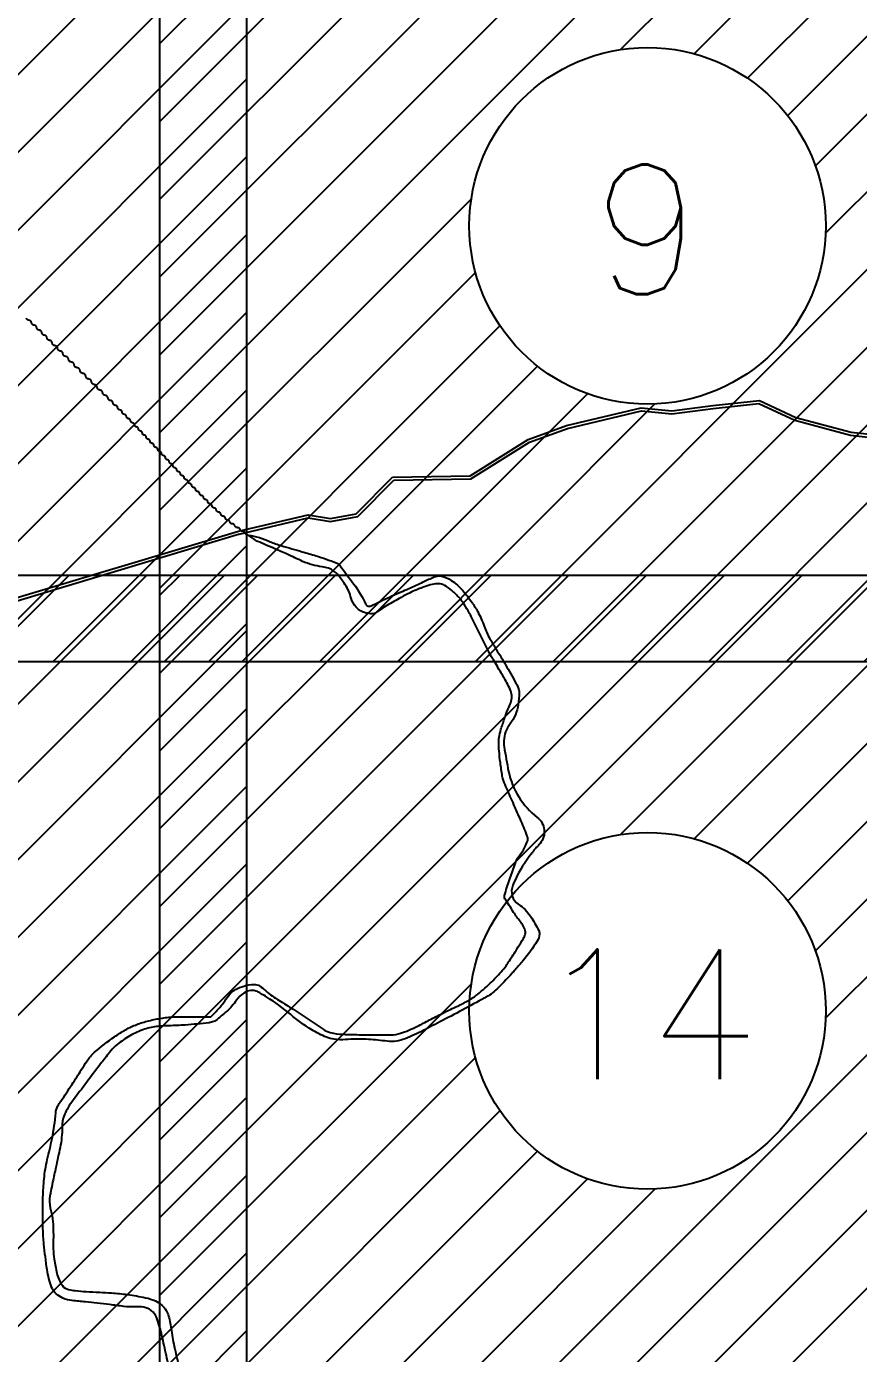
# Model space of a CAD drawing. Header units: metres. Extents: x 511708 to 512549, y 196282 to 196876.
# Drawn here: x 512433.08 to 512452.11, y 196479.93 to 196510.26 of the extents above; entities that cross this region are included whole.
import ezdxf
from ezdxf.enums import TextEntityAlignment as Align

# ---------------------------------------------------------------- set-up
doc = ezdxf.new("R2010")
doc.units = ezdxf.units.M
doc.header["$MEASUREMENT"] = 0
doc.layers.get('0').update_dxf_attribs({"linetype": 'CONTINUOUS'})
doc.styles.get("Standard").update_dxf_attribs({"font": 'Simplex.shx'})

msp = doc.modelspace()

# ---------------------------------------------------------------- hatches: boundary and pattern name
at = {"ltscale": 30}
h = msp.add_hatch(dxfattribs=at)
h.set_pattern_fill('LINE', color=2, scale=0.396, angle=45, style=0)
h.set_pattern_definition([(45, (510656.1841, 194380.4005), (-0.88904536, 0.88904536), [])])
edge = h.paths.add_edge_path(flags=16)
edge.add_arc((512426.964, 196505.707), 4.076, 0, 360)
h.paths.add_polyline_path([(512415.814, 196515.67), (512438.115, 196515.67), (512438.115, 196495.743), (512415.814, 196495.743)])
h = msp.add_hatch(dxfattribs=at)
h.set_pattern_fill('LINE', color=2, scale=0.396, angle=45, style=0)
h.set_pattern_definition([(45, (510676.5057, 194380.4005), (-0.88904536, 0.88904536), [])])
edge = h.paths.add_edge_path(flags=16)
edge.add_arc((512447.286, 196505.707), 4.076, 0, 360)
h.paths.add_polyline_path([(512436.135, 196515.67), (512458.437, 196515.67), (512458.437, 196495.743), (512436.135, 196495.743)])
h = msp.add_hatch(dxfattribs=at)
h.set_pattern_fill('LINE', color=2, scale=0.396, angle=45, style=0)
h.set_pattern_definition([(45, (510656.1841, 194362.4543), (-0.88904536, 0.88904536), [])])
edge = h.paths.add_edge_path(flags=16)
edge.add_arc((512426.964, 196487.76), 4.076, 0, 360)
h.paths.add_polyline_path([(512415.814, 196497.723), (512438.115, 196497.723), (512438.115, 196477.797), (512415.814, 196477.797)])
h = msp.add_hatch(dxfattribs=at)
h.set_pattern_fill('LINE', color=2, scale=0.396, angle=45, style=0)
h.set_pattern_definition([(45, (510676.5057, 194362.4543), (-0.88904536, 0.88904536), [])])
edge = h.paths.add_edge_path(flags=16)
edge.add_arc((512447.286, 196487.76), 4.076, 0, 360)
h.paths.add_polyline_path([(512436.135, 196497.723), (512458.437, 196497.723), (512458.437, 196477.797), (512436.135, 196477.797)])

# ---------------------------------------------------------------- linework, layer by layer
at = {"color": 3}
for p, q in [((512447.842, 196501.476), (512448.777, 196501.599)), ((512448.777, 196501.599), (512449.843, 196501.714)), ((512448.785, 196501.53), (512449.831, 196501.643)), ((512449.831, 196501.643), (512450.658, 196501.263)), ((512449.843, 196501.714), (512450.681, 196501.329)), ((512445.435, 196501.139), (512447.141, 196501.548)), ((512445.455, 196501.072), (512447.145, 196501.478)), ((512447.141, 196501.548), (512447.842, 196501.476)), ((512447.145, 196501.478), (512447.843, 196501.406)), ((512447.843, 196501.406), (512448.785, 196501.53)), ((512450.658, 196501.263), (512451.931, 196500.925)), ((512450.681, 196501.329), (512451.944, 196500.993)), ((512444.555, 196500.824), (512445.435, 196501.139)), ((512444.585, 196500.761), (512445.455, 196501.072)), ((512451.944, 196500.993), (512452.439, 196500.935)), ((512443.227, 196499.989), (512444.555, 196500.824)), ((512443.247, 196499.92), (512444.585, 196500.761)), ((512451.931, 196500.925), (512452.529, 196500.855)), ((512440.624, 196499.127), (512441.452, 196499.962)), ((512440.657, 196499.062), (512441.481, 196499.893)), ((512441.452, 196499.962), (512443.227, 196499.989)), ((512441.481, 196499.893), (512443.247, 196499.92)), ((512437.932, 196498.73), (512439.522, 196499.1)), ((512437.948, 196498.662), (512439.524, 196499.03)), ((512439.522, 196499.1), (512440.038, 196499.018)), ((512439.524, 196499.03), (512440.039, 196498.948)), ((512440.038, 196499.018), (512440.624, 196499.127)), ((512440.039, 196498.948), (512440.657, 196499.062)), ((512428.433, 196495.88), (512437.932, 196498.73)), ((512428.455, 196495.814), (512437.952, 196498.663))]:
    msp.add_line(p, q, dxfattribs=at)
at = {"color": 5, "linetype": 'Continuous', "lineweight": -3}
for points in [[(512415.814, 196515.67), (512438.115, 196515.67), (512438.115, 196495.743), (512415.814, 196495.743)], [(512436.135, 196515.67), (512458.437, 196515.67), (512458.437, 196495.743), (512436.135, 196495.743)], [(512415.814, 196497.723), (512438.115, 196497.723), (512438.115, 196477.797), (512415.814, 196477.797)], [(512436.135, 196497.723), (512458.437, 196497.723), (512458.437, 196477.797), (512436.135, 196477.797)]]:
    msp.add_lwpolyline(points, close=True, dxfattribs=at)
at = {"color": 42, "lineweight": -3, "ltscale": 30}
msp.add_lwpolyline([(512438.153, 196498.635), (512438.139, 196498.637), (512438.127, 196498.641), (512438.118, 196498.645), (512438.11, 196498.65), (512438.105, 196498.656), (512438.1, 196498.662), (512438.097, 196498.669), (512438.094, 196498.675), (512438.091, 196498.681), (512438.088, 196498.687), (512438.086, 196498.692), (512438.083, 196498.697), (512438.08, 196498.701), (512438.077, 196498.705), (512438.074, 196498.709), (512438.07, 196498.712), (512438.066, 196498.714), (512438.062, 196498.716), (512438.057, 196498.717), (512438.052, 196498.719), (512438.047, 196498.72), (512438.042, 196498.72), (512438.037, 196498.721), (512438.031, 196498.721), (512438.026, 196498.722), (512438.021, 196498.723), (512438.015, 196498.723), (512438.01, 196498.724), (512438.006, 196498.725), (512438.001, 196498.727), (512437.997, 196498.729), (512437.993, 196498.731), (512437.989, 196498.734), (512437.986, 196498.738), (512437.983, 196498.742), (512437.98, 196498.746), (512437.977, 196498.75), (512437.975, 196498.755), (512437.973, 196498.76), (512437.97, 196498.765), (512437.968, 196498.77), (512437.966, 196498.774), (512437.963, 196498.779), (512437.961, 196498.784), (512437.958, 196498.788), (512437.955, 196498.792), (512437.952, 196498.795), (512437.948, 196498.798), (512437.944, 196498.8), (512437.94, 196498.802), (512437.935, 196498.804), (512437.93, 196498.805), (512437.925, 196498.806), (512437.92, 196498.807), (512437.915, 196498.807), (512437.909, 196498.808), (512437.904, 196498.808), (512437.899, 196498.809), (512437.894, 196498.81), (512437.888, 196498.811), (512437.884, 196498.812), (512437.879, 196498.813), (512437.875, 196498.815), (512437.871, 196498.818), (512437.867, 196498.821), (512437.864, 196498.824), (512437.861, 196498.828), (512437.858, 196498.832), (512437.855, 196498.837), (512437.853, 196498.841), (512437.851, 196498.846), (512437.849, 196498.851), (512437.846, 196498.856), (512437.844, 196498.861), (512437.842, 196498.866), (512437.839, 196498.87), (512437.836, 196498.874), (512437.833, 196498.878), (512437.83, 196498.882), (512437.826, 196498.885), (512437.822, 196498.887), (512437.818, 196498.889), (512437.813, 196498.891), (512437.809, 196498.892), (512437.804, 196498.893), (512437.799, 196498.894), (512437.793, 196498.894), (512437.788, 196498.895), (512437.783, 196498.895), (512437.778, 196498.896), (512437.774, 196498.897), (512437.769, 196498.898), (512437.765, 196498.9), (512437.76, 196498.901), (512437.757, 196498.903), (512437.753, 196498.906), (512437.75, 196498.909), (512437.747, 196498.912), (512437.745, 196498.916), (512437.743, 196498.919), (512437.741, 196498.924), (512437.739, 196498.928), (512437.737, 196498.933), (512437.735, 196498.937), (512437.733, 196498.942), (512437.732, 196498.946), (512437.73, 196498.951), (512437.728, 196498.955), (512437.725, 196498.959), (512437.723, 196498.962), (512437.72, 196498.966), (512437.717, 196498.969), (512437.714, 196498.971), (512437.71, 196498.973), (512437.706, 196498.975), (512437.701, 196498.976), (512437.697, 196498.977), (512437.692, 196498.978), (512437.687, 196498.979), (512437.683, 196498.98), (512437.678, 196498.981), (512437.673, 196498.982), (512437.668, 196498.983), (512437.664, 196498.984), (512437.659, 196498.986), (512437.655, 196498.987), (512437.651, 196498.99), (512437.648, 196498.992), (512437.645, 196498.995), (512437.642, 196498.999), (512437.64, 196499.002), (512437.638, 196499.007), (512437.636, 196499.011), (512437.634, 196499.015), (512437.632, 196499.02), (512437.631, 196499.025), (512437.629, 196499.029), (512437.627, 196499.034), (512437.626, 196499.038), (512437.624, 196499.043), (512437.621, 196499.047), (512437.619, 196499.051), (512437.616, 196499.054), (512437.613, 196499.057), (512437.61, 196499.06), (512437.606, 196499.062), (512437.602, 196499.064), (512437.598, 196499.065), (512437.593, 196499.066), (512437.588, 196499.068), (512437.584, 196499.069), (512437.579, 196499.07), (512437.574, 196499.071), (512437.569, 196499.072), (512437.564, 196499.073), (512437.56, 196499.074), (512437.555, 196499.076), (512437.551, 196499.078), (512437.548, 196499.08), (512437.544, 196499.083), (512437.541, 196499.086), (512437.539, 196499.089), (512437.536, 196499.093), (512437.534, 196499.098), (512437.532, 196499.102), (512437.531, 196499.106), (512437.529, 196499.111), (512437.527, 196499.116), (512437.526, 196499.121), (512437.524, 196499.125), (512437.523, 196499.13), (512437.521, 196499.134), (512437.519, 196499.138), (512437.516, 196499.142), (512437.514, 196499.146), (512437.511, 196499.149), (512437.507, 196499.152), (512437.504, 196499.154), (512437.5, 196499.156), (512437.495, 196499.158), (512437.491, 196499.159), (512437.486, 196499.16), (512437.481, 196499.161), (512437.476, 196499.162), (512437.471, 196499.164), (512437.467, 196499.165), (512437.462, 196499.166), (512437.457, 196499.168), (512437.453, 196499.169), (512437.449, 196499.171), (512437.445, 196499.174), (512437.442, 196499.176), (512437.439, 196499.18), (512437.436, 196499.183), (512437.434, 196499.187), (512437.432, 196499.191), (512437.43, 196499.196), (512437.429, 196499.2), (512437.427, 196499.205), (512437.426, 196499.21), (512437.424, 196499.215), (512437.423, 196499.219), (512437.421, 196499.224), (512437.42, 196499.228), (512437.418, 196499.233), (512437.415, 196499.236), (512437.413, 196499.24), (512437.41, 196499.243), (512437.406, 196499.246), (512437.403, 196499.248), (512437.399, 196499.25), (512437.394, 196499.252), (512437.39, 196499.254), (512437.385, 196499.255), (512437.38, 196499.256), (512437.376, 196499.257), (512437.371, 196499.258), (512437.366, 196499.26), (512437.361, 196499.261), (512437.357, 196499.263), (512437.353, 196499.264), (512437.349, 196499.266), (512437.345, 196499.269), (512437.342, 196499.272), (512437.339, 196499.275), (512437.336, 196499.278), (512437.334, 196499.282), (512437.332, 196499.287), (512437.331, 196499.291), (512437.329, 196499.296), (512437.328, 196499.3), (512437.326, 196499.305), (512437.325, 196499.31), (512437.323, 196499.314), (512437.322, 196499.319), (512437.32, 196499.323), (512437.318, 196499.328), (512437.316, 196499.332), (512437.314, 196499.335), (512437.311, 196499.338), (512437.308, 196499.341), (512437.304, 196499.344), (512437.3, 196499.346), (512437.296, 196499.347), (512437.291, 196499.349), (512437.287, 196499.35), (512437.282, 196499.352), (512437.277, 196499.353), (512437.272, 196499.354), (512437.268, 196499.355), (512437.263, 196499.357), (512437.259, 196499.358), (512437.254, 196499.36), (512437.251, 196499.362), (512437.247, 196499.365), (512437.244, 196499.367), (512437.241, 196499.37), (512437.239, 196499.374), (512437.236, 196499.378), (512437.235, 196499.382), (512437.233, 196499.386), (512437.232, 196499.391), (512437.23, 196499.396), (512437.229, 196499.4), (512437.228, 196499.405), (512437.226, 196499.41), (512437.225, 196499.414), (512437.223, 196499.418), (512437.221, 196499.423), (512437.219, 196499.427), (512437.217, 196499.43), (512437.214, 196499.433), (512437.211, 196499.436), (512437.207, 196499.438), (512437.203, 196499.44), (512437.199, 196499.442), (512437.195, 196499.444), (512437.19, 196499.445), (512437.186, 196499.447), (512437.181, 196499.448), (512437.176, 196499.449), (512437.172, 196499.45), (512437.167, 196499.452), (512437.163, 196499.453), (512437.159, 196499.455), (512437.155, 196499.457), (512437.152, 196499.459), (512437.149, 196499.462), (512437.146, 196499.465), (512437.144, 196499.469), (512437.141, 196499.473), (512437.14, 196499.477), (512437.138, 196499.481), (512437.137, 196499.485), (512437.135, 196499.49), (512437.134, 196499.494), (512437.133, 196499.499), (512437.132, 196499.504), (512437.13, 196499.508), (512437.129, 196499.512), (512437.127, 196499.516), (512437.125, 196499.52), (512437.123, 196499.524), (512437.12, 196499.527), (512437.117, 196499.53), (512437.113, 196499.532), (512437.109, 196499.534), (512437.105, 196499.536), (512437.101, 196499.537), (512437.097, 196499.539), (512437.092, 196499.54), (512437.088, 196499.541), (512437.083, 196499.542), (512437.079, 196499.544), (512437.074, 196499.545), (512437.07, 196499.547), (512437.066, 196499.548), (512437.062, 196499.55), (512437.059, 196499.553), (512437.056, 196499.555), (512437.053, 196499.559), (512437.051, 196499.562), (512437.049, 196499.566), (512437.047, 196499.57), (512437.046, 196499.574), (512437.045, 196499.578), (512437.043, 196499.583), (512437.042, 196499.587), (512437.041, 196499.592), (512437.04, 196499.596), (512437.038, 196499.601), (512437.037, 196499.605), (512437.035, 196499.609), (512437.033, 196499.612), (512437.031, 196499.616), (512437.028, 196499.619), (512437.025, 196499.622), (512437.022, 196499.624), (512437.018, 196499.626), (512437.014, 196499.628), (512437.01, 196499.629), (512437.006, 196499.631), (512437.001, 196499.632), (512436.997, 196499.633), (512436.992, 196499.634), (512436.988, 196499.636), (512436.984, 196499.637), (512436.98, 196499.639), (512436.976, 196499.64), (512436.972, 196499.642), (512436.969, 196499.645), (512436.966, 196499.647), (512436.963, 196499.65), (512436.961, 196499.654), (512436.959, 196499.658), (512436.957, 196499.661), (512436.956, 196499.666), (512436.955, 196499.67), (512436.953, 196499.674), (512436.952, 196499.679), (512436.951, 196499.683), (512436.95, 196499.688), (512436.949, 196499.692), (512436.947, 196499.696), (512436.945, 196499.7), (512436.943, 196499.704), (512436.941, 196499.707), (512436.939, 196499.71), (512436.936, 196499.713), (512436.932, 196499.715), (512436.929, 196499.717), (512436.925, 196499.719), (512436.921, 196499.72), (512436.917, 196499.722), (512436.912, 196499.723), (512436.908, 196499.724), (512436.903, 196499.725), (512436.899, 196499.727), (512436.895, 196499.728), (512436.891, 196499.73), (512436.887, 196499.731), (512436.883, 196499.733), (512436.88, 196499.736), (512436.877, 196499.738), (512436.875, 196499.741), (512436.872, 196499.745), (512436.871, 196499.748), (512436.869, 196499.752), (512436.868, 196499.756), (512436.866, 196499.761), (512436.865, 196499.765), (512436.864, 196499.769), (512436.863, 196499.774), (512436.862, 196499.778), (512436.86, 196499.782), (512436.859, 196499.786), (512436.857, 196499.79), (512436.856, 196499.794), (512436.853, 196499.797), (512436.851, 196499.8), (512436.848, 196499.803), (512436.845, 196499.805), (512436.841, 196499.807), (512436.837, 196499.809), (512436.833, 196499.81), (512436.829, 196499.812), (512436.825, 196499.813), (512436.82, 196499.814), (512436.816, 196499.816), (512436.812, 196499.817), (512436.808, 196499.818), (512436.804, 196499.82), (512436.8, 196499.822), (512436.796, 196499.824), (512436.793, 196499.826), (512436.79, 196499.829), (512436.788, 196499.832), (512436.785, 196499.835), (512436.784, 196499.839), (512436.782, 196499.842), (512436.781, 196499.846), (512436.779, 196499.851), (512436.778, 196499.855), (512436.777, 196499.859), (512436.776, 196499.864), (512436.775, 196499.868), (512436.774, 196499.872), (512436.772, 196499.876), (512436.771, 196499.88), (512436.769, 196499.884), (512436.767, 196499.887), (512436.764, 196499.89), (512436.761, 196499.893), (512436.758, 196499.895), (512436.755, 196499.897), (512436.751, 196499.899), (512436.747, 196499.9), (512436.743, 196499.902), (512436.738, 196499.903), (512436.734, 196499.904), (512436.73, 196499.906), (512436.725, 196499.907), (512436.721, 196499.908), (512436.717, 196499.91), (512436.714, 196499.912), (512436.71, 196499.914), (512436.707, 196499.916), (512436.704, 196499.918), (512436.701, 196499.921), (512436.699, 196499.925), (512436.698, 196499.928), (512436.696, 196499.932), (512436.695, 196499.936), (512436.693, 196499.941), (512436.692, 196499.945), (512436.691, 196499.949), (512436.69, 196499.954), (512436.689, 196499.958), (512436.688, 196499.962), (512436.686, 196499.966), (512436.685, 196499.97), (512436.683, 196499.974), (512436.681, 196499.977), (512436.678, 196499.98), (512436.676, 196499.983), (512436.672, 196499.985), (512436.669, 196499.987), (512436.665, 196499.989), (512436.661, 196499.99), (512436.657, 196499.992), (512436.653, 196499.993), (512436.648, 196499.994), (512436.644, 196499.995), (512436.64, 196499.997), (512436.636, 196499.998), (512436.632, 196500), (512436.628, 196500.002), (512436.624, 196500.004), (512436.621, 196500.006), (512436.618, 196500.008), (512436.616, 196500.011), (512436.614, 196500.015), (512436.612, 196500.018), (512436.61, 196500.022), (512436.609, 196500.026), (512436.608, 196500.031), (512436.607, 196500.035), (512436.606, 196500.039), (512436.605, 196500.044), (512436.603, 196500.048), (512436.602, 196500.052), (512436.601, 196500.056), (512436.599, 196500.06), (512436.598, 196500.064), (512436.595, 196500.067), (512436.593, 196500.07), (512436.59, 196500.073), (512436.587, 196500.075), (512436.583, 196500.077), (512436.58, 196500.079), (512436.576, 196500.08), (512436.571, 196500.082), (512436.567, 196500.083), (512436.563, 196500.084), (512436.559, 196500.086), (512436.554, 196500.087), (512436.55, 196500.088), (512436.546, 196500.09), (512436.542, 196500.092), (512436.539, 196500.094), (512436.536, 196500.096), (512436.533, 196500.099), (512436.53, 196500.102), (512436.528, 196500.105), (512436.526, 196500.109), (512436.525, 196500.113), (512436.523, 196500.117), (512436.522, 196500.121), (512436.521, 196500.125), (512436.52, 196500.13), (512436.519, 196500.134), (512436.518, 196500.139), (512436.517, 196500.143), (512436.515, 196500.147), (512436.514, 196500.151), (512436.512, 196500.154), (512436.51, 196500.158), (512436.507, 196500.161), (512436.505, 196500.163), (512436.501, 196500.166), (512436.498, 196500.168), (512436.494, 196500.17), (512436.49, 196500.171), (512436.486, 196500.173), (512436.482, 196500.174), (512436.477, 196500.175), (512436.473, 196500.177), (512436.469, 196500.178), (512436.464, 196500.179), (512436.46, 196500.181), (512436.457, 196500.183), (512436.453, 196500.185), (512436.45, 196500.187), (512436.447, 196500.19), (512436.444, 196500.193), (512436.442, 196500.196), (512436.44, 196500.2), (512436.439, 196500.204), (512436.438, 196500.208), (512436.436, 196500.213), (512436.435, 196500.217), (512436.434, 196500.221), (512436.433, 196500.226), (512436.432, 196500.23), (512436.431, 196500.234), (512436.429, 196500.238), (512436.428, 196500.242), (512436.426, 196500.246), (512436.424, 196500.25), (512436.421, 196500.253), (512436.419, 196500.255), (512436.415, 196500.258), (512436.412, 196500.26), (512436.408, 196500.261), (512436.404, 196500.263), (512436.4, 196500.265), (512436.395, 196500.266), (512436.391, 196500.267), (512436.387, 196500.269), (512436.382, 196500.27), (512436.378, 196500.272), (512436.374, 196500.273), (512436.37, 196500.275), (512436.367, 196500.277), (512436.363, 196500.279), (512436.36, 196500.282), (512436.358, 196500.285), (512436.356, 196500.289), (512436.354, 196500.292), (512436.352, 196500.296), (512436.351, 196500.301), (512436.35, 196500.305), (512436.349, 196500.309), (512436.348, 196500.314), (512436.347, 196500.318), (512436.346, 196500.323), (512436.344, 196500.327), (512436.343, 196500.331), (512436.341, 196500.335), (512436.34, 196500.339), (512436.337, 196500.342), (512436.335, 196500.345), (512436.332, 196500.348), (512436.329, 196500.35), (512436.325, 196500.352), (512436.321, 196500.354), (512436.317, 196500.356), (512436.313, 196500.357), (512436.309, 196500.359), (512436.304, 196500.36), (512436.3, 196500.361), (512436.296, 196500.363), (512436.291, 196500.364), (512436.287, 196500.366), (512436.283, 196500.368), (512436.28, 196500.37), (512436.276, 196500.372), (512436.274, 196500.375), (512436.271, 196500.378), (512436.269, 196500.382), (512436.267, 196500.385), (512436.265, 196500.389), (512436.264, 196500.394), (512436.263, 196500.398), (512436.262, 196500.402), (512436.261, 196500.407), (512436.26, 196500.411), (512436.259, 196500.416), (512436.257, 196500.42), (512436.256, 196500.424), (512436.254, 196500.428), (512436.253, 196500.432), (512436.25, 196500.435), (512436.248, 196500.439), (512436.245, 196500.441), (512436.242, 196500.444), (512436.238, 196500.446), (512436.234, 196500.448), (512436.23, 196500.449), (512436.226, 196500.451), (512436.221, 196500.452), (512436.217, 196500.454), (512436.213, 196500.455), (512436.208, 196500.456), (512436.204, 196500.458), (512436.2, 196500.46), (512436.196, 196500.461), (512436.192, 196500.463), (512436.189, 196500.466), (512436.186, 196500.469), (512436.184, 196500.472), (512436.181, 196500.475), (512436.18, 196500.479), (512436.178, 196500.483), (512436.177, 196500.487), (512436.175, 196500.492), (512436.174, 196500.496), (512436.173, 196500.501), (512436.172, 196500.505), (512436.171, 196500.509), (512436.17, 196500.514), (512436.169, 196500.518), (512436.167, 196500.522), (512436.165, 196500.526), (512436.163, 196500.529), (512436.16, 196500.532), (512436.157, 196500.535), (512436.154, 196500.538), (512436.151, 196500.54), (512436.147, 196500.542), (512436.143, 196500.543), (512436.138, 196500.545), (512436.134, 196500.546), (512436.129, 196500.547), (512436.125, 196500.549), (512436.121, 196500.55), (512436.116, 196500.552), (512436.112, 196500.553), (512436.108, 196500.555), (512436.105, 196500.557), (512436.101, 196500.56), (512436.098, 196500.563), (512436.096, 196500.566), (512436.094, 196500.569), (512436.092, 196500.573), (512436.09, 196500.577), (512436.089, 196500.581), (512436.088, 196500.585), (512436.087, 196500.59), (512436.086, 196500.594), (512436.085, 196500.599), (512436.083, 196500.603), (512436.082, 196500.608), (512436.081, 196500.612), (512436.079, 196500.616), (512436.077, 196500.62), (512436.075, 196500.623), (512436.073, 196500.626), (512436.07, 196500.629), (512436.066, 196500.632), (512436.063, 196500.634), (512436.059, 196500.636), (512436.055, 196500.637), (512436.05, 196500.639), (512436.046, 196500.64), (512436.042, 196500.641), (512436.037, 196500.643), (512436.033, 196500.644), (512436.029, 196500.646), (512436.024, 196500.647), (512436.021, 196500.649), (512436.017, 196500.651), (512436.014, 196500.654), (512436.011, 196500.657), (512436.008, 196500.66), (512436.006, 196500.663), (512436.004, 196500.667), (512436.002, 196500.671), (512436.001, 196500.675), (512436, 196500.68), (512435.999, 196500.684), (512435.998, 196500.689), (512435.997, 196500.693), (512435.995, 196500.698), (512435.994, 196500.702), (512435.993, 196500.706), (512435.991, 196500.71), (512435.989, 196500.714), (512435.987, 196500.717), (512435.985, 196500.72), (512435.982, 196500.723), (512435.978, 196500.726), (512435.975, 196500.728), (512435.971, 196500.73), (512435.967, 196500.731), (512435.963, 196500.733), (512435.958, 196500.734), (512435.954, 196500.736), (512435.949, 196500.737), (512435.945, 196500.738), (512435.941, 196500.74), (512435.936, 196500.741), (512435.933, 196500.743), (512435.929, 196500.745), (512435.926, 196500.748), (512435.923, 196500.75), (512435.92, 196500.754), (512435.918, 196500.757), (512435.916, 196500.761), (512435.914, 196500.765), (512435.913, 196500.769), (512435.912, 196500.773), (512435.911, 196500.778), (512435.91, 196500.782), (512435.909, 196500.787), (512435.907, 196500.791), (512435.906, 196500.796), (512435.905, 196500.8), (512435.903, 196500.804), (512435.901, 196500.808), (512435.899, 196500.811), (512435.897, 196500.814), (512435.894, 196500.817), (512435.89, 196500.819), (512435.887, 196500.822), (512435.883, 196500.823), (512435.879, 196500.825), (512435.874, 196500.827), (512435.87, 196500.828), (512435.866, 196500.829), (512435.861, 196500.831), (512435.857, 196500.832), (512435.853, 196500.833), (512435.849, 196500.835), (512435.845, 196500.837), (512435.841, 196500.839), (512435.838, 196500.841), (512435.835, 196500.844), (512435.832, 196500.847), (512435.83, 196500.851), (512435.828, 196500.854), (512435.827, 196500.858), (512435.825, 196500.863), (512435.824, 196500.867), (512435.823, 196500.871), (512435.822, 196500.876), (512435.821, 196500.88), (512435.819, 196500.885), (512435.818, 196500.889), (512435.817, 196500.893), (512435.815, 196500.897), (512435.813, 196500.901), (512435.811, 196500.905), (512435.809, 196500.908), (512435.806, 196500.91), (512435.802, 196500.913), (512435.799, 196500.915), (512435.795, 196500.917), (512435.791, 196500.918), (512435.787, 196500.92), (512435.782, 196500.921), (512435.778, 196500.923), (512435.773, 196500.924), (512435.769, 196500.925), (512435.765, 196500.927), (512435.761, 196500.928), (512435.757, 196500.93), (512435.753, 196500.932), (512435.75, 196500.935), (512435.747, 196500.937), (512435.744, 196500.94), (512435.742, 196500.944), (512435.74, 196500.948), (512435.739, 196500.951), (512435.737, 196500.956), (512435.736, 196500.96), (512435.735, 196500.964), (512435.734, 196500.969), (512435.733, 196500.973), (512435.732, 196500.978), (512435.73, 196500.982), (512435.729, 196500.986), (512435.727, 196500.99), (512435.725, 196500.994), (512435.723, 196500.997), (512435.721, 196501.001), (512435.718, 196501.003), (512435.714, 196501.006), (512435.711, 196501.008), (512435.707, 196501.009), (512435.703, 196501.011), (512435.699, 196501.013), (512435.694, 196501.014), (512435.69, 196501.015), (512435.685, 196501.017), (512435.681, 196501.018), (512435.677, 196501.019), (512435.673, 196501.021), (512435.669, 196501.023), (512435.665, 196501.025), (512435.662, 196501.027), (512435.659, 196501.03), (512435.656, 196501.033), (512435.654, 196501.036), (512435.652, 196501.04), (512435.65, 196501.044), (512435.649, 196501.048), (512435.648, 196501.053), (512435.647, 196501.057), (512435.645, 196501.062), (512435.644, 196501.066), (512435.643, 196501.071), (512435.642, 196501.075), (512435.641, 196501.079), (512435.639, 196501.083), (512435.637, 196501.087), (512435.635, 196501.09), (512435.632, 196501.093), (512435.629, 196501.096), (512435.626, 196501.098), (512435.622, 196501.101), (512435.618, 196501.102), (512435.614, 196501.104), (512435.61, 196501.105), (512435.605, 196501.107), (512435.601, 196501.108), (512435.597, 196501.109), (512435.592, 196501.111), (512435.588, 196501.112), (512435.584, 196501.114), (512435.58, 196501.116), (512435.576, 196501.118), (512435.573, 196501.12), (512435.57, 196501.123), (512435.567, 196501.126), (512435.565, 196501.129), (512435.563, 196501.133), (512435.561, 196501.137), (512435.56, 196501.142), (512435.558, 196501.146), (512435.557, 196501.15), (512435.556, 196501.155), (512435.555, 196501.159), (512435.554, 196501.164), (512435.552, 196501.168), (512435.551, 196501.173), (512435.549, 196501.177), (512435.547, 196501.18), (512435.545, 196501.184), (512435.542, 196501.187), (512435.539, 196501.19), (512435.536, 196501.192), (512435.532, 196501.194), (512435.528, 196501.196), (512435.524, 196501.198), (512435.52, 196501.199), (512435.515, 196501.201), (512435.511, 196501.202), (512435.506, 196501.203), (512435.502, 196501.205), (512435.497, 196501.206), (512435.493, 196501.208), (512435.489, 196501.209), (512435.485, 196501.212), (512435.482, 196501.214), (512435.479, 196501.217), (512435.476, 196501.22), (512435.474, 196501.224), (512435.472, 196501.227), (512435.47, 196501.232), (512435.468, 196501.236), (512435.467, 196501.24), (512435.466, 196501.245), (512435.465, 196501.25), (512435.463, 196501.254), (512435.462, 196501.259), (512435.461, 196501.263), (512435.459, 196501.268), (512435.458, 196501.272), (512435.456, 196501.276), (512435.453, 196501.279), (512435.451, 196501.282), (512435.447, 196501.285), (512435.444, 196501.288), (512435.44, 196501.29), (512435.436, 196501.292), (512435.432, 196501.293), (512435.427, 196501.295), (512435.423, 196501.296), (512435.418, 196501.297), (512435.413, 196501.299), (512435.409, 196501.3), (512435.404, 196501.302), (512435.4, 196501.303), (512435.395, 196501.305), (512435.392, 196501.307), (512435.388, 196501.31), (512435.385, 196501.313), (512435.382, 196501.316), (512435.38, 196501.32), (512435.377, 196501.324), (512435.376, 196501.328), (512435.374, 196501.332), (512435.373, 196501.337), (512435.371, 196501.342), (512435.37, 196501.346), (512435.369, 196501.351), (512435.368, 196501.356), (512435.366, 196501.361), (512435.365, 196501.365), (512435.363, 196501.369), (512435.361, 196501.373), (512435.358, 196501.377), (512435.356, 196501.38), (512435.352, 196501.383), (512435.349, 196501.386), (512435.345, 196501.388), (512435.341, 196501.39), (512435.336, 196501.391), (512435.331, 196501.393), (512435.327, 196501.394), (512435.322, 196501.395), (512435.317, 196501.397), (512435.312, 196501.398), (512435.307, 196501.4), (512435.303, 196501.402), (512435.298, 196501.403), (512435.294, 196501.406), (512435.291, 196501.408), (512435.287, 196501.411), (512435.284, 196501.415), (512435.282, 196501.418), (512435.28, 196501.422), (512435.278, 196501.427), (512435.276, 196501.432), (512435.275, 196501.436), (512435.273, 196501.441), (512435.272, 196501.446), (512435.271, 196501.451), (512435.269, 196501.456), (512435.268, 196501.461), (512435.266, 196501.466), (512435.264, 196501.47), (512435.262, 196501.474), (512435.26, 196501.478), (512435.257, 196501.481), (512435.253, 196501.484), (512435.25, 196501.487), (512435.245, 196501.489), (512435.241, 196501.491), (512435.236, 196501.493), (512435.232, 196501.494), (512435.227, 196501.496), (512435.222, 196501.497), (512435.216, 196501.498), (512435.211, 196501.5), (512435.206, 196501.501), (512435.202, 196501.503), (512435.197, 196501.505), (512435.193, 196501.508), (512435.189, 196501.51), (512435.185, 196501.513), (512435.182, 196501.517), (512435.18, 196501.521), (512435.177, 196501.525), (512435.175, 196501.53), (512435.174, 196501.535), (512435.172, 196501.54), (512435.171, 196501.545), (512435.169, 196501.55), (512435.168, 196501.555), (512435.166, 196501.56), (512435.165, 196501.565), (512435.163, 196501.57), (512435.161, 196501.575), (512435.159, 196501.579), (512435.156, 196501.583), (512435.153, 196501.586), (512435.149, 196501.59), (512435.146, 196501.592), (512435.141, 196501.594), (512435.137, 196501.597), (512435.132, 196501.598), (512435.127, 196501.6), (512435.121, 196501.601), (512435.116, 196501.603), (512435.111, 196501.604), (512435.105, 196501.606), (512435.1, 196501.607), (512435.095, 196501.609), (512435.09, 196501.611), (512435.086, 196501.614), (512435.082, 196501.617), (512435.078, 196501.62), (512435.075, 196501.623), (512435.072, 196501.628), (512435.07, 196501.632), (512435.067, 196501.637), (512435.066, 196501.642), (512435.064, 196501.647), (512435.062, 196501.653), (512435.061, 196501.658), (512435.059, 196501.664), (512435.058, 196501.669), (512435.056, 196501.674), (512435.054, 196501.679), (512435.052, 196501.684), (512435.05, 196501.689), (512435.047, 196501.693), (512435.044, 196501.697), (512435.04, 196501.7), (512435.036, 196501.703), (512435.031, 196501.705), (512435.026, 196501.707), (512435.021, 196501.709), (512435.016, 196501.711), (512435.01, 196501.712), (512435.005, 196501.714), (512434.999, 196501.715), (512434.994, 196501.717), (512434.988, 196501.718), (512434.983, 196501.72), (512434.978, 196501.723), (512434.973, 196501.725), (512434.968, 196501.728), (512434.965, 196501.731), (512434.961, 196501.735), (512434.958, 196501.74), (512434.956, 196501.744), (512434.953, 196501.749), (512434.951, 196501.755), (512434.95, 196501.76), (512434.948, 196501.766), (512434.946, 196501.772), (512434.945, 196501.778), (512434.943, 196501.783), (512434.941, 196501.789), (512434.939, 196501.794), (512434.937, 196501.799), (512434.934, 196501.804), (512434.931, 196501.808), (512434.928, 196501.812), (512434.924, 196501.816), (512434.92, 196501.819), (512434.915, 196501.821), (512434.91, 196501.823), (512434.904, 196501.825), (512434.899, 196501.827), (512434.893, 196501.829), (512434.887, 196501.83), (512434.881, 196501.832), (512434.875, 196501.833), (512434.869, 196501.835), (512434.864, 196501.837), (512434.859, 196501.839), (512434.854, 196501.842), (512434.849, 196501.845), (512434.845, 196501.848), (512434.841, 196501.853), (512434.838, 196501.857), (512434.835, 196501.862), (512434.833, 196501.867), (512434.831, 196501.873), (512434.829, 196501.879), (512434.827, 196501.885), (512434.826, 196501.891), (512434.824, 196501.897), (512434.822, 196501.903), (512434.82, 196501.908), (512434.818, 196501.914), (512434.816, 196501.919), (512434.813, 196501.924), (512434.81, 196501.929), (512434.807, 196501.933), (512434.802, 196501.936), (512434.798, 196501.939), (512434.793, 196501.942), (512434.787, 196501.944), (512434.782, 196501.946), (512434.776, 196501.948), (512434.77, 196501.95), (512434.764, 196501.951), (512434.758, 196501.953), (512434.752, 196501.955), (512434.746, 196501.956), (512434.74, 196501.958), (512434.734, 196501.961), (512434.729, 196501.964), (512434.724, 196501.967), (512434.72, 196501.97), (512434.716, 196501.974), (512434.713, 196501.979), (512434.71, 196501.984), (512434.708, 196501.99), (512434.706, 196501.996), (512434.704, 196502.001), (512434.702, 196502.008), (512434.7, 196502.014), (512434.698, 196502.02), (512434.697, 196502.026), (512434.695, 196502.032), (512434.693, 196502.038), (512434.69, 196502.043), (512434.687, 196502.048), (512434.684, 196502.053), (512434.68, 196502.057), (512434.676, 196502.061), (512434.671, 196502.064), (512434.666, 196502.067), (512434.661, 196502.069), (512434.655, 196502.071), (512434.649, 196502.073), (512434.643, 196502.075), (512434.636, 196502.076), (512434.63, 196502.078), (512434.624, 196502.08), (512434.618, 196502.082), (512434.612, 196502.084), (512434.606, 196502.086), (512434.601, 196502.089), (512434.596, 196502.092), (512434.592, 196502.096), (512434.588, 196502.1), (512434.584, 196502.105), (512434.582, 196502.11), (512434.579, 196502.116), (512434.577, 196502.121), (512434.575, 196502.128), (512434.573, 196502.134), (512434.571, 196502.14), (512434.569, 196502.146), (512434.568, 196502.153), (512434.566, 196502.159), (512434.563, 196502.165), (512434.561, 196502.17), (512434.558, 196502.176), (512434.555, 196502.18), (512434.551, 196502.185), (512434.546, 196502.188), (512434.542, 196502.192), (512434.536, 196502.194), (512434.531, 196502.197), (512434.525, 196502.199), (512434.519, 196502.201), (512434.512, 196502.202), (512434.506, 196502.204), (512434.499, 196502.206), (512434.493, 196502.207), (512434.487, 196502.209), (512434.481, 196502.211), (512434.475, 196502.214), (512434.47, 196502.217), (512434.465, 196502.22), (512434.46, 196502.224), (512434.457, 196502.228), (512434.453, 196502.233), (512434.45, 196502.238), (512434.448, 196502.244), (512434.446, 196502.25), (512434.444, 196502.256), (512434.442, 196502.262), (512434.44, 196502.269), (512434.438, 196502.275), (512434.436, 196502.281), (512434.434, 196502.288), (512434.432, 196502.294), (512434.429, 196502.299), (512434.426, 196502.305), (512434.423, 196502.309), (512434.419, 196502.314), (512434.415, 196502.317), (512434.41, 196502.321), (512434.405, 196502.323), (512434.399, 196502.326), (512434.393, 196502.328), (512434.387, 196502.33), (512434.38, 196502.332), (512434.374, 196502.333), (512434.367, 196502.335), (512434.361, 196502.337), (512434.355, 196502.339), (512434.349, 196502.341), (512434.343, 196502.343), (512434.338, 196502.346), (512434.333, 196502.349), (512434.328, 196502.353), (512434.324, 196502.357), (512434.321, 196502.362), (512434.318, 196502.368), (512434.316, 196502.373), (512434.313, 196502.379), (512434.311, 196502.385), (512434.309, 196502.392), (512434.308, 196502.398), (512434.306, 196502.405), (512434.304, 196502.411), (512434.302, 196502.417), (512434.3, 196502.423), (512434.297, 196502.429), (512434.294, 196502.434), (512434.291, 196502.439), (512434.287, 196502.443), (512434.283, 196502.447), (512434.278, 196502.45), (512434.272, 196502.453), (512434.267, 196502.456), (512434.261, 196502.458), (512434.254, 196502.46), (512434.248, 196502.461), (512434.241, 196502.463), (512434.235, 196502.465), (512434.229, 196502.467), (512434.222, 196502.469), (512434.216, 196502.471), (512434.211, 196502.473), (512434.205, 196502.476), (512434.2, 196502.479), (512434.196, 196502.483), (512434.192, 196502.487), (512434.189, 196502.492), (512434.186, 196502.497), (512434.184, 196502.503), (512434.181, 196502.509), (512434.179, 196502.515), (512434.177, 196502.521), (512434.176, 196502.528), (512434.174, 196502.534), (512434.172, 196502.541), (512434.17, 196502.547), (512434.168, 196502.553), (512434.165, 196502.558), (512434.162, 196502.564), (512434.159, 196502.568), (512434.155, 196502.573), (512434.151, 196502.577), (512434.146, 196502.58), (512434.141, 196502.583), (512434.135, 196502.585), (512434.129, 196502.587), (512434.123, 196502.589), (512434.117, 196502.591), (512434.11, 196502.592), (512434.104, 196502.594), (512434.097, 196502.596), (512434.091, 196502.598), (512434.085, 196502.6), (512434.08, 196502.602), (512434.075, 196502.605), (512434.07, 196502.608), (512434.065, 196502.612), (512434.062, 196502.616), (512434.058, 196502.621), (512434.056, 196502.626), (512434.053, 196502.632), (512434.051, 196502.638), (512434.049, 196502.644), (512434.047, 196502.65), (512434.045, 196502.656), (512434.044, 196502.663), (512434.042, 196502.669), (512434.04, 196502.675), (512434.038, 196502.681), (512434.035, 196502.686), (512434.032, 196502.692), (512434.029, 196502.696), (512434.025, 196502.701), (512434.021, 196502.704), (512434.016, 196502.708), (512434.011, 196502.71), (512434.006, 196502.713), (512434, 196502.715), (512433.994, 196502.717), (512433.987, 196502.718), (512433.981, 196502.72), (512433.975, 196502.722), (512433.969, 196502.724), (512433.963, 196502.725), (512433.957, 196502.727), (512433.951, 196502.73), (512433.946, 196502.733), (512433.942, 196502.736), (512433.937, 196502.739), (512433.934, 196502.744), (512433.931, 196502.748), (512433.928, 196502.753), (512433.925, 196502.759), (512433.923, 196502.765), (512433.921, 196502.77), (512433.92, 196502.777), (512433.918, 196502.783), (512433.916, 196502.789), (512433.915, 196502.795), (512433.913, 196502.801), (512433.911, 196502.807), (512433.908, 196502.812), (512433.905, 196502.817), (512433.902, 196502.822), (512433.899, 196502.826), (512433.894, 196502.83), (512433.89, 196502.833), (512433.885, 196502.836), (512433.879, 196502.838), (512433.873, 196502.84), (512433.867, 196502.842), (512433.861, 196502.844), (512433.855, 196502.845), (512433.849, 196502.847), (512433.843, 196502.849), (512433.837, 196502.851), (512433.832, 196502.853), (512433.826, 196502.855), (512433.821, 196502.858), (512433.817, 196502.861), (512433.813, 196502.864), (512433.809, 196502.868), (512433.806, 196502.873), (512433.803, 196502.878), (512433.801, 196502.883), (512433.799, 196502.889), (512433.797, 196502.895), (512433.795, 196502.901), (512433.794, 196502.907), (512433.792, 196502.913), (512433.79, 196502.919), (512433.789, 196502.925), (512433.786, 196502.93), (512433.784, 196502.935), (512433.781, 196502.94), (512433.778, 196502.945), (512433.775, 196502.949), (512433.771, 196502.953), (512433.766, 196502.956), (512433.761, 196502.958), (512433.756, 196502.961), (512433.75, 196502.963), (512433.744, 196502.965), (512433.738, 196502.966), (512433.732, 196502.968), (512433.727, 196502.97), (512433.721, 196502.971), (512433.715, 196502.973), (512433.709, 196502.975), (512433.704, 196502.977), (512433.699, 196502.98), (512433.695, 196502.983), (512433.691, 196502.986), (512433.687, 196502.99), (512433.684, 196502.995), (512433.681, 196503), (512433.679, 196503.005), (512433.677, 196503.011), (512433.675, 196503.016), (512433.674, 196503.022), (512433.672, 196503.028), (512433.67, 196503.034), (512433.669, 196503.04), (512433.667, 196503.046), (512433.665, 196503.051), (512433.663, 196503.056), (512433.66, 196503.061), (512433.657, 196503.066), (512433.654, 196503.07), (512433.65, 196503.073), (512433.645, 196503.076), (512433.64, 196503.079), (512433.635, 196503.081), (512433.629, 196503.083), (512433.624, 196503.085), (512433.618, 196503.087), (512433.612, 196503.088), (512433.606, 196503.09), (512433.6, 196503.091), (512433.595, 196503.093), (512433.589, 196503.095), (512433.584, 196503.097), (512433.579, 196503.1), (512433.575, 196503.103), (512433.571, 196503.106), (512433.567, 196503.11), (512433.564, 196503.115), (512433.562, 196503.119), (512433.56, 196503.125), (512433.558, 196503.13), (512433.556, 196503.136), (512433.554, 196503.141), (512433.552, 196503.147), (512433.551, 196503.153), (512433.549, 196503.159), (512433.547, 196503.164), (512433.545, 196503.17), (512433.543, 196503.175), (512433.541, 196503.18), (512433.538, 196503.184), (512433.534, 196503.188), (512433.53, 196503.192), (512433.526, 196503.195), (512433.521, 196503.197), (512433.516, 196503.199), (512433.51, 196503.201), (512433.505, 196503.203), (512433.499, 196503.205), (512433.493, 196503.206), (512433.487, 196503.208), (512433.482, 196503.209), (512433.476, 196503.211), (512433.471, 196503.213), (512433.466, 196503.215), (512433.461, 196503.218), (512433.456, 196503.22), (512433.453, 196503.224), (512433.449, 196503.228), (512433.446, 196503.232), (512433.444, 196503.237), (512433.441, 196503.242), (512433.439, 196503.247), (512433.437, 196503.253), (512433.436, 196503.258), (512433.434, 196503.264), (512433.433, 196503.27), (512433.431, 196503.275), (512433.429, 196503.281), (512433.427, 196503.286), (512433.425, 196503.291), (512433.422, 196503.296), (512433.419, 196503.3), (512433.416, 196503.304), (512433.412, 196503.308), (512433.408, 196503.311), (512433.403, 196503.313), (512433.398, 196503.315), (512433.392, 196503.317), (512433.387, 196503.319), (512433.381, 196503.32), (512433.375, 196503.322), (512433.37, 196503.323), (512433.364, 196503.325), (512433.359, 196503.327), (512433.353, 196503.328), (512433.348, 196503.331), (512433.343, 196503.333), (512433.339, 196503.336), (512433.335, 196503.339), (512433.332, 196503.343), (512433.329, 196503.347), (512433.326, 196503.352), (512433.324, 196503.357), (512433.322, 196503.362), (512433.32, 196503.368), (512433.318, 196503.373), (512433.317, 196503.379), (512433.315, 196503.385), (512433.313, 196503.39), (512433.312, 196503.396), (512433.31, 196503.401), (512433.307, 196503.406), (512433.305, 196503.41), (512433.302, 196503.415), (512433.298, 196503.419), (512433.294, 196503.422), (512433.29, 196503.425), (512433.285, 196503.427), (512433.28, 196503.429), (512433.275, 196503.431), (512433.269, 196503.433), (512433.264, 196503.434), (512433.258, 196503.436), (512433.252, 196503.437), (512433.247, 196503.439), (512433.241, 196503.44), (512433.236, 196503.442), (512433.231, 196503.444), (512433.226, 196503.446), (512433.222, 196503.449), (512433.218, 196503.452), (512433.214, 196503.456), (512433.211, 196503.46), (512433.209, 196503.465), (512433.207, 196503.47), (512433.205, 196503.475), (512433.203, 196503.481), (512433.201, 196503.486), (512433.199, 196503.492), (512433.198, 196503.497), (512433.196, 196503.503), (512433.194, 196503.508), (512433.192, 196503.513), (512433.19, 196503.518), (512433.187, 196503.523), (512433.184, 196503.527), (512433.181, 196503.531), (512433.177, 196503.534), (512433.172, 196503.537), (512433.168, 196503.539), (512433.163, 196503.541), (512433.157, 196503.543), (512433.152, 196503.545), (512433.146, 196503.546), (512433.14, 196503.547), (512433.135, 196503.549), (512433.129, 196503.55), (512433.124, 196503.552), (512433.118, 196503.554), (512433.113, 196503.555), (512433.109, 196503.558), (512433.104, 196503.561), (512433.1, 196503.564), (512433.097, 196503.567), (512433.094, 196503.572), (512433.091, 196503.576), (512433.089, 196503.581), (512433.087, 196503.586), (512433.085, 196503.592), (512433.083, 196503.597)], dxfattribs=at)
at = {"color": 42, "ltscale": 30}
for points in [[(512436.32, 196479.709, 0.002037), (512436.271, 196479.937, 0.001014), (512436.168, 196480.395, 0.020815), (512436.121, 196480.569, 0.018847), (512436.053, 196480.757, 0.129479), (512435.938, 196480.912, 0.135179), (512435.767, 196480.985, 0.045362), (512435.55, 196480.995, -0.041144), (512435.31, 196481.004, -0.002341), (512434.985, 196481.045, 0.00267), (512434.699, 196481.081, 0.008812), (512434.435, 196481.107, -0.007566), (512434.127, 196481.138, -0.071257), (512433.916, 196481.193, -0.086695), (512433.765, 196481.29, -0.116485), (512433.659, 196481.447, -0.05351), (512433.555, 196481.842, -0.011828), (512433.481, 196482.43, -0.020265), (512433.46, 196482.776, -0.005191), (512433.455, 196483.255, -0.010191), (512433.46, 196483.5, -0.011292), (512433.487, 196483.922, -0.021761), (512433.515, 196484.139, -0.01465), (512433.56, 196484.361, 0.006683), (512433.668, 196484.844, 0.03096), (512433.751, 196485.428, -0.110628), (512433.801, 196485.587, -0.018476), (512433.869, 196485.695, 0.005102), (512434.125, 196486.082, 0.002177), (512434.337, 196486.412, -0.003522), (512434.468, 196486.615, -0.06756), (512434.642, 196486.815, -0.030981), (512435.098, 196487.168, -0.01415), (512435.345, 196487.325, -0.027275), (512435.479, 196487.396, -0.032569), (512435.735, 196487.494, -0.029185), (512436.032, 196487.568, -0.012126), (512436.34, 196487.617, -0.033853), (512436.452, 196487.625), (512436.929, 196487.625), (512437.291, 196487.625, 0.19875), (512437.309, 196487.632, 0.014858), (512437.482, 196487.815, 0.034054), (512437.644, 196488.025, -0.046324), (512437.768, 196488.177, -0.076591), (512437.864, 196488.249, -0.044359), (512438.054, 196488.329, -0.078188), (512438.287, 196488.366, -0.139583), (512438.416, 196488.329, -0.057323), (512438.553, 196488.221, 0.052648), (512438.702, 196488.101, 0.003493), (512439.021, 196487.898, -0.007001), (512439.179, 196487.796), (512439.522, 196487.568), (512439.865, 196487.339, 0.085895), (512440.031, 196487.266, 0.052634), (512440.323, 196487.225, 0.003796), (512440.547, 196487.219, 0.002249), (512440.925, 196487.213, 0.002541), (512441.282, 196487.211, 0.006582), (512441.42, 196487.213, 0.071458), (512441.633, 196487.249, 0.037475), (512442.012, 196487.404, 0.00709), (512442.302, 196487.553, -0.006825), (512442.603, 196487.708, -0.008043), (512442.889, 196487.845, 0.010009), (512443.118, 196487.956, 0.045794), (512443.353, 196488.104, 0.028661), (512443.69, 196488.394, 0.016662), (512443.942, 196488.655, 0.034085), (512444.052, 196488.794, 0.005708), (512444.127, 196488.907, 0.002427), (512444.3, 196489.175, 0.006566), (512444.419, 196489.367, 0.013879), (512444.472, 196489.461, 0.143142), (512444.493, 196489.563, 0.112303), (512444.453, 196489.689, 0.033082), (512444.372, 196489.807, -0.018594), (512444.224, 196490.013, -0.009847), (512444.026, 196490.323, -0.103059), (512444.014, 196490.356, -0.104618), (512444.017, 196490.4, -0.012281), (512444.128, 196490.756, -0.003921), (512444.248, 196491.099, -0.015238), (512444.282, 196491.186, -0.065166), (512444.357, 196491.312, 0.044384), (512444.473, 196491.491, 0.034536), (512444.545, 196491.653, 0.129269), (512444.549, 196491.701, 0.052139), (512444.529, 196491.774, 0.010058), (512444.378, 196492.139, 0.000837), (512444.251, 196492.426, -0.001275), (512444.168, 196492.615, -0.004164), (512444.01, 196492.985, -0.01795), (512443.977, 196493.072, -0.041686), (512443.964, 196493.127, -0.007672), (512443.92, 196493.434, -0.00776), (512443.89, 196493.708, -0.016911), (512443.882, 196493.834, -0.038004), (512443.889, 196493.977, -0.033223), (512443.92, 196494.139, -0.012223), (512443.95, 196494.243, -0.004878), (512444.034, 196494.5, -0.02658), (512444.112, 196494.696, 0.035434), (512444.168, 196494.843, 0.092611), (512444.182, 196494.974, 0.090266), (512444.147, 196495.104, 0.015193), (512444.068, 196495.26, 0.008746), (512443.918, 196495.523, 0.006949), (512443.738, 196495.819, -0.02463), (512443.69, 196495.904), (512443.442, 196496.399), (512443.251, 196496.78, 0.017033), (512443.183, 196496.904, 0.010281), (512443.06, 196497.104, 0.04393), (512442.985, 196497.2, 0.022142), (512442.812, 196497.37, 0.05371), (512442.649, 196497.488, 0.099632), (512442.545, 196497.523, 0.065872), (512442.44, 196497.522, 0.041879), (512442.278, 196497.485, 0.015857), (512442.007, 196497.389, 0.024818), (512441.84, 196497.313, 0.008688), (512441.649, 196497.212, 0.005048), (512441.325, 196497.028, 0.026688), (512441.169, 196496.925, -0.038041), (512441.058, 196496.856, -0.120934), (512440.991, 196496.84, -0.056997), (512440.848, 196496.856, -0.075087), (512440.724, 196496.905, -0.074715), (512440.619, 196496.989, -0.125427), (512440.508, 196497.195, 0.085933), (512440.371, 196497.504, 0.02355), (512440.196, 196497.742, 0.07098), (512440.123, 196497.808, 0.123153), (512439.845, 196497.913, -0.078481), (512439.399, 196498.037, -0.003763), (512439.048, 196498.2, 0.009194), (512438.903, 196498.266, 0.00035), (512438.766, 196498.324, 0.000121), (512438.369, 196498.494, 0.001469), (512438.331, 196498.51, 0.000398), (512438.153, 196498.635)], [(512438.153, 196498.635, -0.082379), (512438.654, 196498.485, 0.018375), (512438.91, 196498.397, 0.003859), (512439.39, 196498.257, -0.005864), (512439.706, 196498.164, -0.016233), (512440.168, 196498.004, -0.099649), (512440.236, 196497.961, -0.041179), (512440.259, 196497.935, -0.00279), (512440.564, 196497.525, -0.048532), (512440.844, 196497.054, 0.329763), (512440.922, 196497.011, 0.085783), (512441.014, 196497.041, -0.017605), (512441.437, 196497.245, -0.000082), (512441.651, 196497.339, 0.0001), (512441.827, 196497.416, 0.009366), (512442.158, 196497.569, -0.012632), (512442.404, 196497.681, -0.150715), (512442.566, 196497.698, -0.098424), (512442.794, 196497.603, -0.033204), (512442.938, 196497.492, -0.035073), (512443.059, 196497.369, -0.022609), (512443.268, 196497.102, -0.030191), (512443.402, 196496.887, -0.039206), (512443.549, 196496.556, 0.044143), (512443.683, 196496.264, 0.011549), (512443.822, 196496.031, -0.007461), (512444.041, 196495.672, -0.011425), (512444.274, 196495.256, -0.032493), (512444.343, 196495.103, -0.101088), (512444.353, 196495.039, -0.023027), (512444.327, 196494.76, -0.131029), (512444.142, 196494.319, 0.153636), (512444, 196493.934, 0.050907), (512444.007, 196493.803, 0.01158), (512444.109, 196493.233, 0.180365), (512444.763, 196492.185, -0.424928), (512444.83, 196491.589, -0.023843), (512444.749, 196491.5, 0.031861), (512444.689, 196491.433, 0.006807), (512444.647, 196491.377, 0.002194), (512444.518, 196491.199, 0.060152), (512444.206, 196490.635, 0.160653), (512444.19, 196490.389, 0.192143), (512444.328, 196490.201, -0.110232), (512444.611, 196489.922, -0.027239), (512444.798, 196489.596, -0.129906), (512444.814, 196489.517, -0.125562), (512444.763, 196489.352, -0.039073), (512444.44, 196488.91, -0.002073), (512444.26, 196488.702, -0.005263), (512444.189, 196488.622, -0.015911), (512443.803, 196488.223, -0.054351), (512443.674, 196488.123, -0.012471), (512443.563, 196488.058, -0.002754), (512443.05, 196487.78, -0.002172), (512442.535, 196487.508, -0.00258), (512442.099, 196487.282, -0.032021), (512441.693, 196487.106, -0.068746), (512441.491, 196487.064, -0.053277), (512441.279, 196487.072, 0.026215), (512440.851, 196487.111, 0.02669), (512440.382, 196487.104, -0.047552), (512440.118, 196487.111, -0.070758), (512439.943, 196487.158, -0.034168), (512439.61, 196487.328, -0.041719), (512439.119, 196487.682, 0.037965), (512438.581, 196488.076, 0.009318), (512438.441, 196488.159, 0.017297), (512438.363, 196488.2, 0.13811), (512438.212, 196488.227, 0.12337), (512438.051, 196488.169, 0.097097), (512437.888, 196488.007, -0.064326), (512437.661, 196487.749, -0.013273), (512437.413, 196487.542, -0.077894), (512437.365, 196487.515, -0.059668), (512437.261, 196487.49, -0.011417), (512436.71, 196487.437, -0.013653), (512436.346, 196487.421, 0.019072), (512436.086, 196487.406, 0.058646), (512435.785, 196487.341, 0.048487), (512435.446, 196487.188, 0.035739), (512435.158, 196486.993, 0.059626), (512435.01, 196486.845, 0.003009), (512434.802, 196486.578, 0.002018), (512434.495, 196486.175, 0.00075), (512434.244, 196485.842, 0.001522), (512434.121, 196485.677, 0.029767), (512434.01, 196485.507, 0.040163), (512433.946, 196485.371, 0.092545), (512433.898, 196485.099, -0.055018), (512433.852, 196484.639, -0.002085), (512433.754, 196484.183, 0.002804), (512433.681, 196483.845, 0.002156), (512433.639, 196483.638, 0.004245), (512433.619, 196483.533, 0.107675), (512433.628, 196483.261, -0.056827), (512433.696, 196482.754, -0.010604), (512433.697, 196482.537, 0.010486), (512433.696, 196482.318, 0.030689), (512433.716, 196482.084, 0.022075), (512433.777, 196481.764, 0.096556), (512433.906, 196481.479, 0.191675), (512434.042, 196481.391, 0.020418), (512434.199, 196481.366, 0.013088), (512434.447, 196481.344, 0.004572), (512434.758, 196481.327, -0.00532), (512435.024, 196481.313, -0.018388), (512435.394, 196481.275, -0.016449), (512435.804, 196481.204, -0.056202), (512436.031, 196481.129, -0.076455), (512436.178, 196481.032, -0.069391), (512436.278, 196480.914, -0.075668), (512436.334, 196480.783, -0.031802), (512436.398, 196480.456, 0.024761), (512436.475, 196480.035, 0.004275), (512436.587, 196479.569, -0.005216)]]:
    msp.add_lwpolyline(points, format="xyb", dxfattribs=at)
at = {"color": 5, "ltscale": 30}
for centre in [(512447.286, 196505.707), (512447.286, 196487.76)]:
    msp.add_circle(centre, 4.076, dxfattribs=at)

# ---------------------------------------------------------------- texts
for s, p in [('9', (512447.286, 196504.142)), ('14', (512447.286, 196486.196))]:
    msp.add_text(s, height=2.97, dxfattribs=at).set_placement(p, align=Align.CENTER)

doc.saveas('drawing.dxf')
